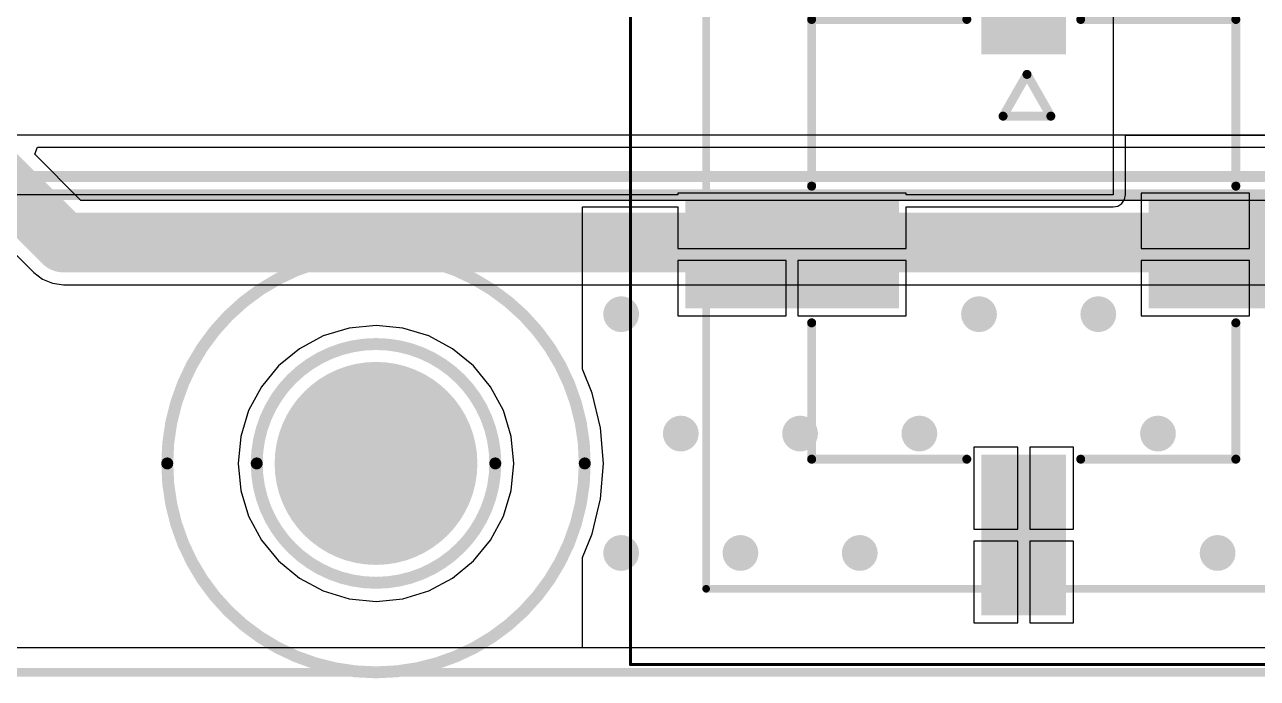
# Model space of a CAD drawing. Header units: inches. Extents: x 0 to 110, y 0 to 95.
# Drawn here: x 18.75 to 39.42, y -0.1 to 10.85 of the extents above; entities that cross this region are included whole.
import ezdxf

# ---------------------------------------------------------------- set-up
doc = ezdxf.new("R2010")
doc.units = ezdxf.units.IN
for name, color, linetype in [('Board Shape', 56, 'Continuous'), ('Bottom Layer', 5, 'Continuous'), ('Bottom Solder', 6, 'Continuous'), ('Int1', 16, 'Continuous'), ('Int2', 76, 'Continuous'), ('Keep-Out Layer', 6, 'Continuous'), ('Mechanical 13', 56, 'Continuous'), ('Pad Holes', 156, 'Continuous'), ('Top Courtyard', 56, 'Continuous'), ('Top Layer', 1, 'Continuous'), ('Top Overlay', 2, 'Continuous'), ('Top Paste', 8, 'Continuous'), ('Top Solder', 216, 'Continuous'), ('Via Holes', 16, 'Continuous')]:
    doc.layers.add(name, color=color, linetype=linetype)

# ---------------------------------------------------------------- blocks, each defined once
blk = doc.blocks.new('M_____430450218_715')
at = {"layer": 'Top Layer'}
for points in [[(-0.635, 5.97), (0.635, 5.97), (0.635, 3.43), (-0.635, 3.43)], [(-5.6, 0.825), (-2.17, 0.825), (-2.17, -0.825), (-5.6, -0.825)], [(2.17, 0.825), (5.6, 0.825), (5.6, -0.825), (2.17, -0.825)], [(-0.635, -3.43), (0.635, -3.43), (0.635, -5.97), (-0.635, -5.97)]]:
    blk.add_hatch(color=1, dxfattribs=at).paths.add_polyline_path(points)
at = {"layer": 'Top Paste'}
for points in [[(-0.635, 5.97), (0.635, 5.97), (0.635, 3.43), (-0.635, 3.43)], [(-5.6, 0.825), (-2.17, 0.825), (-2.17, -0.825), (-5.6, -0.825)], [(2.17, 0.825), (5.6, 0.825), (5.6, -0.825), (2.17, -0.825)], [(-0.635, -3.43), (0.635, -3.43), (0.635, -5.97), (-0.635, -5.97)]]:
    blk.add_hatch(color=8, dxfattribs=at).paths.add_polyline_path(points)
at = {"layer": 'Top Solder'}
for points in [[(-0.711, 6.046), (0.711, 6.046), (0.711, 3.354), (-0.711, 3.354)], [(-5.676, 0.901), (-2.094, 0.901), (-2.094, -0.901), (-5.676, -0.901)], [(2.094, 0.901), (5.676, 0.901), (5.676, -0.901), (2.094, -0.901)], [(-0.711, -3.354), (0.711, -3.354), (0.711, -6.046), (-0.711, -6.046)]]:
    blk.add_hatch(color=216, dxfattribs=at).paths.add_polyline_path(points)
at = {"layer": 'Mechanical 13'}
for points in [[(5.325, 5.6, 0.127, 0.127, 0), (-5.325, 5.6, 0.127, 0.127, 0)], [(-5.325, 5.6, 0.127, 0.127, 0), (-5.325, -5.6, 0.127, 0.127, 0)], [(5.325, 5.6, 0.127, 0.127, 0), (5.325, -5.6, 0.127, 0.127, 0)], [(0.346, -2.317, 0.127, 0.127, 0), (-0.454, -2.317, 0.127, 0.127, 0)], [(-0.054, -3.017, 0.127, 0.127, 0), (-0.454, -2.317, 0.127, 0.127, 0)], [(0.346, -2.317, 0.127, 0.127, 0), (-0.054, -3.017, 0.127, 0.127, 0)], [(5.325, -5.6, 0.127, 0.127, 0), (-5.325, -5.6, 0.127, 0.127, 0)]]:
    blk.add_lwpolyline(points, format="xyseb", dxfattribs=at)
for points in [[(-5.357, 5.6, 0.0635, 0.0635, 1), (-5.293, 5.6, 0.0635, 0.0635, 1)], [(-5.357, 5.6, 0.0635, 0.0635, 1), (-5.293, 5.6, 0.0635, 0.0635, 1)], [(5.293, 5.6, 0.0635, 0.0635, 1), (5.357, 5.6, 0.0635, 0.0635, 1)], [(5.293, 5.6, 0.0635, 0.0635, 1), (5.357, 5.6, 0.0635, 0.0635, 1)], [(-0.486, -2.317, 0.0635, 0.0635, 1), (-0.422, -2.317, 0.0635, 0.0635, 1)], [(-0.486, -2.317, 0.0635, 0.0635, 1), (-0.422, -2.317, 0.0635, 0.0635, 1)], [(0.314, -2.317, 0.0635, 0.0635, 1), (0.378, -2.317, 0.0635, 0.0635, 1)], [(0.314, -2.317, 0.0635, 0.0635, 1), (0.378, -2.317, 0.0635, 0.0635, 1)], [(-0.086, -3.017, 0.0635, 0.0635, 1), (-0.022, -3.017, 0.0635, 0.0635, 1)], [(-0.086, -3.017, 0.0635, 0.0635, 1), (-0.022, -3.017, 0.0635, 0.0635, 1)], [(-5.357, -5.6, 0.0635, 0.0635, 1), (-5.293, -5.6, 0.0635, 0.0635, 1)], [(-5.357, -5.6, 0.0635, 0.0635, 1), (-5.293, -5.6, 0.0635, 0.0635, 1)], [(5.293, -5.6, 0.0635, 0.0635, 1), (5.357, -5.6, 0.0635, 0.0635, 1)], [(5.293, -5.6, 0.0635, 0.0635, 1), (5.357, -5.6, 0.0635, 0.0635, 1)]]:
    blk.add_lwpolyline(points, format="xyseb", close=True, dxfattribs=at)
at = {"layer": 'Top Courtyard'}
for points in [[(-6.595, 6.87, 0.05, 0.05, 0), (-6.595, -6.87, 0.05, 0.05, 0)], [(6.595, 6.87, 0.05, 0.05, 0), (-6.595, 6.87, 0.05, 0.05, 0)], [(6.595, 6.87, 0.05, 0.05, 0), (6.595, -6.87, 0.05, 0.05, 0)], [(6.595, -6.87, 0.05, 0.05, 0), (-6.595, -6.87, 0.05, 0.05, 0)]]:
    blk.add_lwpolyline(points, format="xyseb", dxfattribs=at)
for points in [[(-6.608, 6.87, 0.025, 0.025, 1), (-6.583, 6.87, 0.025, 0.025, 1)], [(-6.608, 6.87, 0.025, 0.025, 1), (-6.583, 6.87, 0.025, 0.025, 1)], [(6.583, 6.87, 0.025, 0.025, 1), (6.608, 6.87, 0.025, 0.025, 1)], [(6.583, 6.87, 0.025, 0.025, 1), (6.608, 6.87, 0.025, 0.025, 1)], [(-6.608, -6.87, 0.025, 0.025, 1), (-6.583, -6.87, 0.025, 0.025, 1)], [(-6.608, -6.87, 0.025, 0.025, 1), (-6.583, -6.87, 0.025, 0.025, 1)], [(6.583, -6.87, 0.025, 0.025, 1), (6.608, -6.87, 0.025, 0.025, 1)], [(6.583, -6.87, 0.025, 0.025, 1), (6.608, -6.87, 0.025, 0.025, 1)]]:
    blk.add_lwpolyline(points, format="xyseb", close=True, dxfattribs=at)
at = {"layer": 'Top Overlay'}
for points in [[(-3.556, 3.429, 0.15, 0.15, 0), (-3.556, 1.145, 0.15, 0.15, 0)], [(-0.955, 3.429, 0.15, 0.15, 0), (-3.556, 3.429, 0.15, 0.15, 0)], [(3.556, 3.429, 0.15, 0.15, 0), (0.955, 3.429, 0.15, 0.15, 0)], [(3.556, 3.429, 0.15, 0.15, 0), (3.556, 1.145, 0.15, 0.15, 0)], [(-3.556, -1.145, 0.15, 0.15, 0), (-3.556, -3.937, 0.15, 0.15, 0)], [(3.556, -1.145, 0.15, 0.15, 0), (3.556, -3.937, 0.15, 0.15, 0)], [(-0.054, -3.017, 0.15, 0.15, 0), (-0.454, -2.317, 0.15, 0.15, 0)], [(0.346, -2.317, 0.15, 0.15, 0), (-0.454, -2.317, 0.15, 0.15, 0)], [(0.346, -2.317, 0.15, 0.15, 0), (-0.054, -3.017, 0.15, 0.15, 0)], [(-0.955, -3.937, 0.15, 0.15, 0), (-3.556, -3.937, 0.15, 0.15, 0)], [(3.556, -3.937, 0.15, 0.15, 0), (0.955, -3.937, 0.15, 0.15, 0)]]:
    blk.add_lwpolyline(points, format="xyseb", dxfattribs=at)
for points in [[(-3.594, 3.429, 0.075, 0.075, 1), (-3.518, 3.429, 0.075, 0.075, 1)], [(-3.594, 3.429, 0.075, 0.075, 1), (-3.518, 3.429, 0.075, 0.075, 1)], [(-0.992, 3.429, 0.075, 0.075, 1), (-0.917, 3.429, 0.075, 0.075, 1)], [(0.917, 3.429, 0.075, 0.075, 1), (0.992, 3.429, 0.075, 0.075, 1)], [(3.518, 3.429, 0.075, 0.075, 1), (3.594, 3.429, 0.075, 0.075, 1)], [(3.518, 3.429, 0.075, 0.075, 1), (3.594, 3.429, 0.075, 0.075, 1)], [(-3.594, 1.145, 0.075, 0.075, 1), (-3.518, 1.145, 0.075, 0.075, 1)], [(3.518, 1.145, 0.075, 0.075, 1), (3.594, 1.145, 0.075, 0.075, 1)], [(-3.594, -1.145, 0.075, 0.075, 1), (-3.518, -1.145, 0.075, 0.075, 1)], [(3.518, -1.145, 0.075, 0.075, 1), (3.594, -1.145, 0.075, 0.075, 1)], [(-0.492, -2.317, 0.075, 0.075, 1), (-0.416, -2.317, 0.075, 0.075, 1)], [(-0.492, -2.317, 0.075, 0.075, 1), (-0.416, -2.317, 0.075, 0.075, 1)], [(0.309, -2.317, 0.075, 0.075, 1), (0.384, -2.317, 0.075, 0.075, 1)], [(0.309, -2.317, 0.075, 0.075, 1), (0.384, -2.317, 0.075, 0.075, 1)], [(-0.092, -3.017, 0.075, 0.075, 1), (-0.016, -3.017, 0.075, 0.075, 1)], [(-0.092, -3.017, 0.075, 0.075, 1), (-0.016, -3.017, 0.075, 0.075, 1)], [(-3.594, -3.937, 0.075, 0.075, 1), (-3.518, -3.937, 0.075, 0.075, 1)], [(-3.594, -3.937, 0.075, 0.075, 1), (-3.518, -3.937, 0.075, 0.075, 1)], [(-0.992, -3.937, 0.075, 0.075, 1), (-0.917, -3.937, 0.075, 0.075, 1)], [(0.917, -3.937, 0.075, 0.075, 1), (0.992, -3.937, 0.075, 0.075, 1)], [(3.518, -3.937, 0.075, 0.075, 1), (3.594, -3.937, 0.075, 0.075, 1)], [(3.518, -3.937, 0.075, 0.075, 1), (3.594, -3.937, 0.075, 0.075, 1)]]:
    blk.add_lwpolyline(points, format="xyseb", close=True, dxfattribs=at)

msp = doc.modelspace()

# ---------------------------------------------------------------- hatches: boundary and pattern name
at = {"layer": 'Bottom Layer'}
h = msp.add_hatch(color=5, dxfattribs=at)
edge = h.paths.add_edge_path()
edge.add_arc((28.75, 6), 0.3, 0, 360)
h = msp.add_hatch(color=5, dxfattribs=at)
edge = h.paths.add_edge_path()
edge.add_arc((34.75, 6), 0.3, 0, 360)
h = msp.add_hatch(color=5, dxfattribs=at)
edge = h.paths.add_edge_path()
edge.add_arc((36.75, 6), 0.3, 0, 360)
h = msp.add_hatch(color=5, dxfattribs=at)
edge = h.paths.add_edge_path()
edge.add_arc((29.75, 4), 0.3, 0, 360)
h = msp.add_hatch(color=5, dxfattribs=at)
edge = h.paths.add_edge_path()
edge.add_arc((31.75, 4), 0.3, 0, 360)
h = msp.add_hatch(color=5, dxfattribs=at)
edge = h.paths.add_edge_path()
edge.add_arc((33.75, 4), 0.3, 0, 360)
h = msp.add_hatch(color=5, dxfattribs=at)
edge = h.paths.add_edge_path()
edge.add_arc((37.75, 4), 0.3, 0, 360)
h = msp.add_hatch(color=5, dxfattribs=at)
edge = h.paths.add_edge_path()
edge.add_arc((28.75, 2), 0.3, 0, 360)
h = msp.add_hatch(color=5, dxfattribs=at)
edge = h.paths.add_edge_path()
edge.add_arc((30.75, 2), 0.3, 0, 360)
h = msp.add_hatch(color=5, dxfattribs=at)
edge = h.paths.add_edge_path()
edge.add_arc((32.75, 2), 0.3, 0, 360)
h = msp.add_hatch(color=5, dxfattribs=at)
edge = h.paths.add_edge_path()
edge.add_arc((38.75, 2), 0.3, 0, 360)
at = {"layer": 'Bottom Solder'}
h = msp.add_hatch(color=6, dxfattribs=at)
edge = h.paths.add_edge_path()
edge.add_arc((24.64, 3.5), 1.7, 0, 360)
at = {"layer": 'Int1'}
h = msp.add_hatch(color=16, dxfattribs=at)
edge = h.paths.add_edge_path()
edge.add_arc((28.75, 6), 0.3, 0, 360)
h = msp.add_hatch(color=16, dxfattribs=at)
edge = h.paths.add_edge_path()
edge.add_arc((34.75, 6), 0.3, 0, 360)
h = msp.add_hatch(color=16, dxfattribs=at)
edge = h.paths.add_edge_path()
edge.add_arc((36.75, 6), 0.3, 0, 360)
h = msp.add_hatch(color=16, dxfattribs=at)
edge = h.paths.add_edge_path()
edge.add_arc((29.75, 4), 0.3, 0, 360)
h = msp.add_hatch(color=16, dxfattribs=at)
edge = h.paths.add_edge_path()
edge.add_arc((31.75, 4), 0.3, 0, 360)
h = msp.add_hatch(color=16, dxfattribs=at)
edge = h.paths.add_edge_path()
edge.add_arc((33.75, 4), 0.3, 0, 360)
h = msp.add_hatch(color=16, dxfattribs=at)
edge = h.paths.add_edge_path()
edge.add_arc((37.75, 4), 0.3, 0, 360)
h = msp.add_hatch(color=16, dxfattribs=at)
edge = h.paths.add_edge_path()
edge.add_arc((28.75, 2), 0.3, 0, 360)
h = msp.add_hatch(color=16, dxfattribs=at)
edge = h.paths.add_edge_path()
edge.add_arc((30.75, 2), 0.3, 0, 360)
h = msp.add_hatch(color=16, dxfattribs=at)
edge = h.paths.add_edge_path()
edge.add_arc((32.75, 2), 0.3, 0, 360)
h = msp.add_hatch(color=16, dxfattribs=at)
edge = h.paths.add_edge_path()
edge.add_arc((38.75, 2), 0.3, 0, 360)
at = {"layer": 'Int2'}
h = msp.add_hatch(color=76, dxfattribs=at)
edge = h.paths.add_edge_path()
edge.add_arc((28.75, 6), 0.3, 0, 360)
h = msp.add_hatch(color=76, dxfattribs=at)
edge = h.paths.add_edge_path()
edge.add_arc((34.75, 6), 0.3, 0, 360)
h = msp.add_hatch(color=76, dxfattribs=at)
edge = h.paths.add_edge_path()
edge.add_arc((36.75, 6), 0.3, 0, 360)
h = msp.add_hatch(color=76, dxfattribs=at)
edge = h.paths.add_edge_path()
edge.add_arc((29.75, 4), 0.3, 0, 360)
h = msp.add_hatch(color=76, dxfattribs=at)
edge = h.paths.add_edge_path()
edge.add_arc((31.75, 4), 0.3, 0, 360)
h = msp.add_hatch(color=76, dxfattribs=at)
edge = h.paths.add_edge_path()
edge.add_arc((33.75, 4), 0.3, 0, 360)
h = msp.add_hatch(color=76, dxfattribs=at)
edge = h.paths.add_edge_path()
edge.add_arc((37.75, 4), 0.3, 0, 360)
h = msp.add_hatch(color=76, dxfattribs=at)
edge = h.paths.add_edge_path()
edge.add_arc((28.75, 2), 0.3, 0, 360)
h = msp.add_hatch(color=76, dxfattribs=at)
edge = h.paths.add_edge_path()
edge.add_arc((30.75, 2), 0.3, 0, 360)
h = msp.add_hatch(color=76, dxfattribs=at)
edge = h.paths.add_edge_path()
edge.add_arc((32.75, 2), 0.3, 0, 360)
h = msp.add_hatch(color=76, dxfattribs=at)
edge = h.paths.add_edge_path()
edge.add_arc((38.75, 2), 0.3, 0, 360)
at = {"layer": 'Pad Holes'}
h = msp.add_hatch(color=7, dxfattribs=at)
edge = h.paths.add_edge_path()
edge.add_arc((24.64, 3.5), 1.6, 0, 360)
at = {"layer": 'Top Layer'}
h = msp.add_hatch(color=1, dxfattribs=at)
edge = h.paths.add_edge_path()
edge.add_arc((28.75, 6), 0.3, 0, 360)
h = msp.add_hatch(color=1, dxfattribs=at)
edge = h.paths.add_edge_path()
edge.add_arc((34.75, 6), 0.3, 0, 360)
h = msp.add_hatch(color=1, dxfattribs=at)
edge = h.paths.add_edge_path()
edge.add_arc((36.75, 6), 0.3, 0, 360)
h = msp.add_hatch(color=1, dxfattribs=at)
edge = h.paths.add_edge_path()
edge.add_arc((29.75, 4), 0.3, 0, 360)
h = msp.add_hatch(color=1, dxfattribs=at)
edge = h.paths.add_edge_path()
edge.add_arc((31.75, 4), 0.3, 0, 360)
h = msp.add_hatch(color=1, dxfattribs=at)
edge = h.paths.add_edge_path()
edge.add_arc((33.75, 4), 0.3, 0, 360)
h = msp.add_hatch(color=1, dxfattribs=at)
edge = h.paths.add_edge_path()
edge.add_arc((37.75, 4), 0.3, 0, 360)
h = msp.add_hatch(color=1, dxfattribs=at)
edge = h.paths.add_edge_path()
edge.add_arc((28.75, 2), 0.3, 0, 360)
h = msp.add_hatch(color=1, dxfattribs=at)
edge = h.paths.add_edge_path()
edge.add_arc((30.75, 2), 0.3, 0, 360)
h = msp.add_hatch(color=1, dxfattribs=at)
edge = h.paths.add_edge_path()
edge.add_arc((32.75, 2), 0.3, 0, 360)
h = msp.add_hatch(color=1, dxfattribs=at)
edge = h.paths.add_edge_path()
edge.add_arc((38.75, 2), 0.3, 0, 360)
at = {"layer": 'Top Solder'}
h = msp.add_hatch(color=216, dxfattribs=at)
edge = h.paths.add_edge_path()
edge.add_arc((24.64, 3.5), 1.7, 0, 360)
at = {"layer": 'Via Holes'}
h = msp.add_hatch(color=7, dxfattribs=at)
edge = h.paths.add_edge_path()
edge.add_arc((28.75, 6), 0.15, 0, 360)
h = msp.add_hatch(color=7, dxfattribs=at)
edge = h.paths.add_edge_path()
edge.add_arc((34.75, 6), 0.15, 0, 360)
h = msp.add_hatch(color=7, dxfattribs=at)
edge = h.paths.add_edge_path()
edge.add_arc((36.75, 6), 0.15, 0, 360)
h = msp.add_hatch(color=7, dxfattribs=at)
edge = h.paths.add_edge_path()
edge.add_arc((29.75, 4), 0.15, 0, 360)
h = msp.add_hatch(color=7, dxfattribs=at)
edge = h.paths.add_edge_path()
edge.add_arc((31.75, 4), 0.15, 0, 360)
h = msp.add_hatch(color=7, dxfattribs=at)
edge = h.paths.add_edge_path()
edge.add_arc((33.75, 4), 0.15, 0, 360)
h = msp.add_hatch(color=7, dxfattribs=at)
edge = h.paths.add_edge_path()
edge.add_arc((37.75, 4), 0.15, 0, 360)
h = msp.add_hatch(color=7, dxfattribs=at)
edge = h.paths.add_edge_path()
edge.add_arc((28.75, 2), 0.15, 0, 360)
h = msp.add_hatch(color=7, dxfattribs=at)
edge = h.paths.add_edge_path()
edge.add_arc((30.75, 2), 0.15, 0, 360)
h = msp.add_hatch(color=7, dxfattribs=at)
edge = h.paths.add_edge_path()
edge.add_arc((32.75, 2), 0.15, 0, 360)
h = msp.add_hatch(color=7, dxfattribs=at)
edge = h.paths.add_edge_path()
edge.add_arc((38.75, 2), 0.15, 0, 360)

# ---------------------------------------------------------------- linework, layer by layer
at = {"layer": 'Board Shape'}
msp.add_lwpolyline([(2, 0, 0.15, 0.15, 0), (89.072, 0, 0.15, 0.15, 0)], format="xyseb", dxfattribs=at)
at = {"layer": 'Bottom Layer'}
for points in [[(18.103, 8.307, 0.18, 0.18, 0), (85.977, 8.307, 0.18, 0.18, 0)], [(18.23, 8, 0.18, 0.18, 0), (86.104, 8, 0.18, 0.18, 0)]]:
    msp.add_lwpolyline(points, format="xyseb", dxfattribs=at)
at = {"layer": 'Int1'}
for p, q in [((16.17, 9.431), (18.901, 6.701)), ((76.645, 9), (18.598, 9)), ((18.918, 8.681), (18.966, 8.796)), ((19.692, 7.906), (18.918, 8.681)), ((18.966, 8.796), (76.645, 8.796)), ((80.708, 7.906), (19.692, 7.906)), ((18.901, 6.701), (19.047, 6.589)), ((19.047, 6.589), (19.217, 6.518)), ((19.217, 6.518), (19.4, 6.494)), ((19.4, 6.494), (81, 6.494)), ((24.64, 5.811), (24.189, 5.767)), ((25.091, 5.767), (24.64, 5.811)), ((23.756, 5.635), (23.356, 5.422)), ((24.189, 5.767), (23.756, 5.635)), ((25.524, 5.635), (25.091, 5.767)), ((25.924, 5.422), (25.524, 5.635)), ((23.356, 5.422), (23.006, 5.134)), ((26.274, 5.134), (25.924, 5.422)), ((23.006, 5.134), (22.718, 4.784)), ((26.562, 4.784), (26.274, 5.134)), ((22.718, 4.784), (22.505, 4.384)), ((26.775, 4.384), (26.562, 4.784)), ((22.505, 4.384), (22.373, 3.951)), ((26.907, 3.951), (26.775, 4.384)), ((22.373, 3.951), (22.329, 3.5)), ((26.951, 3.5), (26.907, 3.951)), ((22.329, 3.5), (22.373, 3.049)), ((26.907, 3.049), (26.951, 3.5)), ((22.373, 3.049), (22.505, 2.616)), ((26.775, 2.616), (26.907, 3.049)), ((22.505, 2.616), (22.718, 2.216)), ((26.562, 2.216), (26.775, 2.616)), ((22.718, 2.216), (23.006, 1.866)), ((26.274, 1.866), (26.562, 2.216)), ((23.006, 1.866), (23.356, 1.578)), ((25.924, 1.578), (26.274, 1.866)), ((23.356, 1.578), (23.756, 1.365)), ((25.524, 1.365), (25.924, 1.578)), ((23.756, 1.365), (24.189, 1.233)), ((25.091, 1.233), (25.524, 1.365)), ((24.189, 1.233), (24.64, 1.189)), ((24.64, 1.189), (25.091, 1.233)), ((89.072, 0.408), (2, 0.408))]:
    msp.add_line(p, q, dxfattribs=at)
for points in [[(16.463, 10.137, 1, 1, 0), (19.4, 7.2, 1, 1, 0)], [(19.4, 7.2, 1, 1, 0), (81, 7.2, 1, 1, 0)]]:
    msp.add_lwpolyline(points, format="xyseb", dxfattribs=at)
msp.add_lwpolyline([(19.15, 7.2, 0.5, 0.5, 1), (19.65, 7.2, 0.5, 0.5, 1)], format="xyseb", close=True, dxfattribs=at)
msp.add_lwpolyline([(19.15, 7.2, 0.5, 0.5, 1), (19.65, 7.2, 0.5, 0.5, 1)], format="xyseb", close=True, dxfattribs=at)
at = {"layer": 'Int2'}
for p, q in [((24.64, 5.811), (24.189, 5.767)), ((25.091, 5.767), (24.64, 5.811)), ((23.756, 5.635), (23.356, 5.422)), ((24.189, 5.767), (23.756, 5.635)), ((25.524, 5.635), (25.091, 5.767)), ((25.924, 5.422), (25.524, 5.635)), ((23.356, 5.422), (23.006, 5.134)), ((26.274, 5.134), (25.924, 5.422)), ((23.006, 5.134), (22.718, 4.784)), ((26.562, 4.784), (26.274, 5.134)), ((22.718, 4.784), (22.505, 4.384)), ((26.775, 4.384), (26.562, 4.784)), ((22.505, 4.384), (22.373, 3.951)), ((26.907, 3.951), (26.775, 4.384)), ((22.373, 3.951), (22.329, 3.5)), ((26.951, 3.5), (26.907, 3.951)), ((22.329, 3.5), (22.373, 3.049)), ((26.907, 3.049), (26.951, 3.5)), ((22.373, 3.049), (22.505, 2.616)), ((26.775, 2.616), (26.907, 3.049)), ((22.505, 2.616), (22.718, 2.216)), ((26.562, 2.216), (26.775, 2.616)), ((22.718, 2.216), (23.006, 1.866)), ((26.274, 1.866), (26.562, 2.216)), ((23.006, 1.866), (23.356, 1.578)), ((25.924, 1.578), (26.274, 1.866)), ((23.356, 1.578), (23.756, 1.365)), ((25.524, 1.365), (25.924, 1.578)), ((23.756, 1.365), (24.189, 1.233)), ((25.091, 1.233), (25.524, 1.365)), ((24.189, 1.233), (24.64, 1.189)), ((24.64, 1.189), (25.091, 1.233)), ((89.072, 0.408), (2, 0.408))]:
    msp.add_line(p, q, dxfattribs=at)
at = {"layer": 'Keep-Out Layer'}
for points in [[(26.64, 3.5, 0.2, 0.2, 1), (22.64, 3.5, 0.2, 0.2, 1)], [(22.59, 3.5, 0.1, 0.1, 1), (22.69, 3.5, 0.1, 0.1, 1)], [(26.59, 3.5, 0.1, 0.1, 1), (26.69, 3.5, 0.1, 0.1, 1)]]:
    msp.add_lwpolyline(points, format="xyseb", close=True, dxfattribs=at)
at = {"layer": 'Top Layer'}
for p, q in [((37, 14), (37, 8)), ((37.204, 8), (37.204, 9)), ((37.204, 9), (39.796, 9)), ((29.7, 8), (17.5, 8)), ((33.53, 8.025), (29.7, 8.025)), ((29.7, 8.025), (29.7, 8)), ((33.53, 8), (33.53, 8.025)), ((37, 8), (33.53, 8)), ((37.078, 7.812), (37.144, 7.856)), ((37.144, 7.856), (37.188, 7.922)), ((37.188, 7.922), (37.204, 8)), ((39.285, 8.025), (37.47, 8.025)), ((37.47, 8.025), (37.47, 7.1)), ((39.285, 7.1), (39.285, 8.025)), ((28.1, 5.077), (28.1, 7.796)), ((28.1, 7.796), (29.7, 7.796)), ((29.7, 7.796), (29.7, 7.1)), ((33.53, 7.1), (33.53, 7.796)), ((33.53, 7.796), (37, 7.796)), ((37, 7.796), (37.078, 7.812)), ((29.7, 7.1), (31.615, 7.1)), ((31.615, 7.1), (33.53, 7.1)), ((37.47, 7.1), (39.285, 7.1)), ((31.515, 6.9), (29.7, 6.9)), ((29.7, 6.9), (29.7, 5.975)), ((31.515, 5.975), (31.515, 6.9)), ((33.53, 6.9), (31.715, 6.9)), ((31.715, 6.9), (31.715, 5.975)), ((33.53, 5.975), (33.53, 6.9)), ((39.285, 6.9), (37.47, 6.9)), ((37.47, 6.9), (37.47, 5.975)), ((39.285, 5.975), (39.285, 6.9)), ((29.7, 5.975), (31.515, 5.975)), ((31.715, 5.975), (33.53, 5.975)), ((37.47, 5.975), (39.285, 5.975)), ((28.265, 4.678), (28.1, 5.077)), ((28.405, 4.096), (28.265, 4.678)), ((28.452, 3.5), (28.405, 4.096)), ((35.4, 3.77), (34.665, 3.77)), ((34.665, 3.77), (34.665, 2.4)), ((35.4, 2.4), (35.4, 3.77)), ((36.335, 3.77), (35.6, 3.77)), ((35.6, 3.77), (35.6, 2.4)), ((36.335, 2.4), (36.335, 3.77)), ((28.405, 2.904), (28.452, 3.5)), ((28.265, 2.322), (28.405, 2.904)), ((28.1, 1.923), (28.265, 2.322)), ((34.665, 2.4), (35.4, 2.4)), ((35.6, 2.4), (36.335, 2.4)), ((35.4, 2.2), (34.665, 2.2)), ((34.665, 2.2), (34.665, 0.83)), ((35.4, 0.83), (35.4, 2.2)), ((36.335, 2.2), (35.6, 2.2)), ((35.6, 2.2), (35.6, 0.83)), ((36.335, 0.83), (36.335, 2.2)), ((28.1, 0.408), (28.1, 1.923)), ((34.665, 0.83), (35.4, 0.83)), ((35.6, 0.83), (36.335, 0.83)), ((67.2, 0.408), (28.1, 0.408))]:
    msp.add_line(p, q, dxfattribs=at)
for points in [[(28.14, 3.5, 0.2, 0.2, 1), (21.14, 3.5, 0.2, 0.2, 1)], [(21.09, 3.5, 0.1, 0.1, 1), (21.19, 3.5, 0.1, 0.1, 1)], [(28.09, 3.5, 0.1, 0.1, 1), (28.19, 3.5, 0.1, 0.1, 1)]]:
    msp.add_lwpolyline(points, format="xyseb", close=True, dxfattribs=at)

# ---------------------------------------------------------------- block references
at = {"rotation": 180}
msp.add_blockref('M_____430450218_715', (35.5, 7), dxfattribs=at)

doc.saveas('drawing.dxf')
